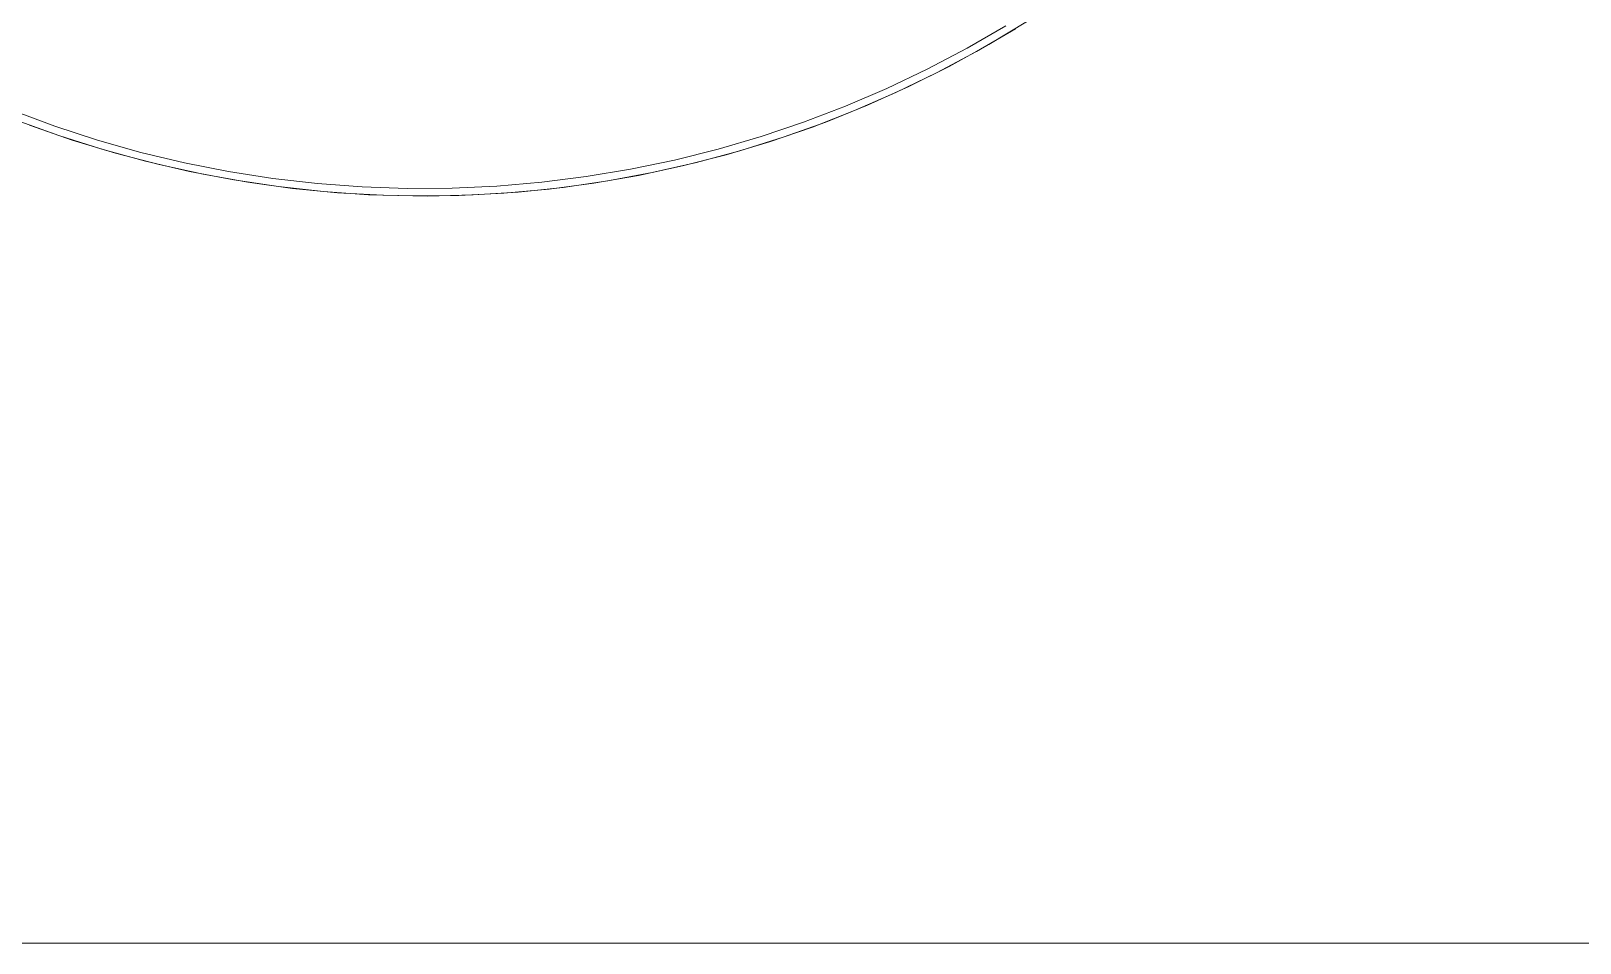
# Model space of a CAD drawing. Header units: millimetres. Extents: x -22227 to 20164, y 15335 to 61747.
# Drawn here: x -7923 to -7510.4, y 60746.9 to 60989.9 of the extents above; entities that cross this region are included whole.
import ezdxf

# ---------------------------------------------------------------- set-up
doc = ezdxf.new("R2010")
doc.units = ezdxf.units.MM
doc.layers.add('M-EQPM', color=7, linetype='Continuous', lineweight=5)

# ---------------------------------------------------------------- blocks, each defined once
blk = doc.blocks.new('DanNong_VRV_1 QUẠT - OD-A-12_1-2147179-MẶT BẰNG BỐ TRÍ THIẾT BỊ')
at = {"layer": 'M-EQPM'}
for p, q in [((-525, -311.78), (655, -311.78)), ((655, -311.78), (-525, -311.78)), ((-508.64, -311.78), (485.5, -311.78)), ((-481.21, -311.78), (585, -311.78)), ((-12.64, -311.78), (-481.21, -311.78)), ((-481.21, -311.78), (-12.64, -311.78)), ((-51.3, -311.78), (-21.16, -311.78)), ((-51.3, -311.78), (-21.16, -311.78)), ((-51.3, -311.78), (-21.16, -311.78)), ((-51.3, -311.78), (-21.16, -311.78)), ((6.91, -311.78), (616.87, -311.78)), ((6.91, -311.78), (616.87, -311.78)), ((136.91, -311.78), (616.87, -311.78)), ((136.91, -311.78), (616.87, -311.78)), ((136.91, -311.78), (616.87, -311.78)), ((136.91, -311.78), (616.87, -311.78)), ((136.91, -311.78), (616.87, -311.78)), ((136.91, -311.78), (616.87, -311.78)), ((136.91, -311.78), (616.87, -311.78)), ((136.91, -311.78), (616.87, -311.78)), ((136.91, -311.78), (616.87, -311.78)), ((253.22, -311.78), (456.78, -311.78)), ((253.22, -311.78), (270, -311.78)), ((440, -311.78), (270, -311.78))]:
    blk.add_line(p, q, dxfattribs=at)
at = {"layer": 'M-EQPM', "flags": 128}
for points in [[(-52.46, -93.88), (-41.1, -97.86), (-29.58, -101.37), (-17.94, -104.42), (-6.18, -107), (5.68, -109.11), (17.6, -110.75), (29.59, -111.9), (41.61, -112.58), (53.65, -112.78), (65.68, -112.49), (77.7, -111.72), (89.67, -110.47), (101.59, -108.75), (113.42, -106.55), (125.16, -103.88), (136.78, -100.74), (148.27, -97.13), (159.61, -93.08), (170.77, -88.57), (181.74, -83.62), (192.51, -78.23), (203.05, -72.42), (213.36, -66.19)], [(-52.46, -93.88), (-41.1, -97.86), (-29.58, -101.37), (-17.94, -104.42), (-6.18, -107), (5.68, -109.11), (17.6, -110.75), (29.59, -111.9), (41.61, -112.58), (53.65, -112.78), (65.68, -112.49), (77.7, -111.72), (89.67, -110.47), (101.59, -108.75), (113.42, -106.55), (125.16, -103.88), (136.78, -100.74), (148.27, -97.13), (159.61, -93.08), (170.77, -88.57), (181.74, -83.62), (192.51, -78.23), (203.05, -72.42), (213.36, -66.19)], [(207.61, -67.4), (197.26, -73.4), (186.68, -78.98), (175.89, -84.13), (164.9, -88.85), (153.73, -93.12), (142.4, -96.94), (130.93, -100.31), (119.32, -103.21), (107.62, -105.65), (95.82, -107.62), (83.96, -109.12), (72.04, -110.14), (60.09, -110.68), (48.13, -110.75), (36.18, -110.33), (24.26, -109.44), (12.38, -108.07), (0.56, -106.23), (-11.17, -103.92), (-22.81, -101.14), (-34.32, -97.9), (-45.69, -94.2), (-56.9, -90.04)], [(207.61, -67.4), (197.26, -73.4), (186.68, -78.98), (175.89, -84.13), (164.9, -88.85), (153.73, -93.12), (142.4, -96.94), (130.93, -100.31), (119.32, -103.21), (107.62, -105.65), (95.82, -107.62), (83.96, -109.12), (72.04, -110.14), (60.09, -110.68), (48.13, -110.75), (36.18, -110.33), (24.26, -109.44), (12.38, -108.07), (0.56, -106.23), (-11.17, -103.92), (-22.81, -101.14), (-34.32, -97.9), (-45.69, -94.2), (-56.9, -90.04)], [(-56.01, -92.54), (-44.69, -96.65), (-33.22, -100.31), (-21.61, -103.51), (-9.89, -106.24), (1.94, -108.5), (13.84, -110.28), (25.81, -111.59), (37.82, -112.42), (49.86, -112.77), (61.89, -112.63), (73.92, -112.01), (85.91, -110.92), (97.84, -109.34), (109.71, -107.29), (121.48, -104.77), (133.14, -101.77), (144.67, -98.32), (156.06, -94.4), (167.27, -90.04), (178.31, -85.22), (189.14, -79.97), (199.76, -74.3), (210.14, -68.2)], [(207.61, -67.4), (197.26, -73.4), (186.68, -78.98), (175.89, -84.13), (164.9, -88.85), (153.73, -93.12), (142.4, -96.94), (130.93, -100.31), (119.32, -103.21), (107.62, -105.65), (95.82, -107.62), (83.96, -109.12), (72.04, -110.14), (60.09, -110.68), (48.13, -110.75), (36.18, -110.33), (24.26, -109.44), (12.38, -108.07), (0.56, -106.23), (-11.17, -103.92), (-22.81, -101.14), (-34.32, -97.9), (-45.69, -94.2), (-56.9, -90.04)]]:
    blk.add_lwpolyline(points, dxfattribs=at)
blk = doc.blocks.new('DanNong_VRV_1 QUẠT - OD-A-12_1-V166-MẶT BẰNG BỐ TRÍ THIẾT BỊ')
at = {"layer": 'M-EQPM'}
for p, q in [((-525, -311.78), (655, -311.78)), ((655, -311.78), (-525, -311.78)), ((-508.64, -311.78), (485.5, -311.78)), ((-481.21, -311.78), (585, -311.78)), ((-12.64, -311.78), (-481.21, -311.78)), ((-481.21, -311.78), (-12.64, -311.78)), ((-51.3, -311.78), (-21.16, -311.78)), ((-51.3, -311.78), (-21.16, -311.78)), ((-51.3, -311.78), (-21.16, -311.78)), ((-51.3, -311.78), (-21.16, -311.78)), ((6.91, -311.78), (616.87, -311.78)), ((6.91, -311.78), (616.87, -311.78)), ((136.91, -311.78), (616.87, -311.78)), ((136.91, -311.78), (616.87, -311.78)), ((136.91, -311.78), (616.87, -311.78)), ((136.91, -311.78), (616.87, -311.78)), ((136.91, -311.78), (616.87, -311.78)), ((136.91, -311.78), (616.87, -311.78)), ((136.91, -311.78), (616.87, -311.78)), ((136.91, -311.78), (616.87, -311.78)), ((136.91, -311.78), (616.87, -311.78)), ((253.22, -311.78), (456.78, -311.78)), ((253.22, -311.78), (270, -311.78)), ((440, -311.78), (270, -311.78))]:
    blk.add_line(p, q, dxfattribs=at)
at = {"layer": 'M-EQPM', "flags": 128}
for points in [[(-52.46, -93.88), (-41.1, -97.86), (-29.58, -101.37), (-17.94, -104.42), (-6.18, -107), (5.68, -109.11), (17.6, -110.75), (29.59, -111.9), (41.61, -112.58), (53.65, -112.78), (65.68, -112.49), (77.7, -111.72), (89.67, -110.47), (101.59, -108.75), (113.42, -106.55), (125.16, -103.88), (136.78, -100.74), (148.27, -97.13), (159.61, -93.08), (170.77, -88.57), (181.74, -83.62), (192.51, -78.23), (203.05, -72.42), (213.36, -66.19)], [(-52.46, -93.88), (-41.1, -97.86), (-29.58, -101.37), (-17.94, -104.42), (-6.18, -107), (5.68, -109.11), (17.6, -110.75), (29.59, -111.9), (41.61, -112.58), (53.65, -112.78), (65.68, -112.49), (77.7, -111.72), (89.67, -110.47), (101.59, -108.75), (113.42, -106.55), (125.16, -103.88), (136.78, -100.74), (148.27, -97.13), (159.61, -93.08), (170.77, -88.57), (181.74, -83.62), (192.51, -78.23), (203.05, -72.42), (213.36, -66.19)], [(207.61, -67.4), (197.26, -73.4), (186.68, -78.98), (175.89, -84.13), (164.9, -88.85), (153.73, -93.12), (142.4, -96.94), (130.93, -100.31), (119.32, -103.21), (107.62, -105.65), (95.82, -107.62), (83.96, -109.12), (72.04, -110.14), (60.09, -110.68), (48.13, -110.75), (36.18, -110.33), (24.26, -109.44), (12.38, -108.07), (0.56, -106.23), (-11.17, -103.92), (-22.81, -101.14), (-34.32, -97.9), (-45.69, -94.2), (-56.9, -90.04)], [(207.61, -67.4), (197.26, -73.4), (186.68, -78.98), (175.89, -84.13), (164.9, -88.85), (153.73, -93.12), (142.4, -96.94), (130.93, -100.31), (119.32, -103.21), (107.62, -105.65), (95.82, -107.62), (83.96, -109.12), (72.04, -110.14), (60.09, -110.68), (48.13, -110.75), (36.18, -110.33), (24.26, -109.44), (12.38, -108.07), (0.56, -106.23), (-11.17, -103.92), (-22.81, -101.14), (-34.32, -97.9), (-45.69, -94.2), (-56.9, -90.04)], [(-56.01, -92.54), (-44.69, -96.65), (-33.22, -100.31), (-21.61, -103.51), (-9.89, -106.24), (1.94, -108.5), (13.84, -110.28), (25.81, -111.59), (37.82, -112.42), (49.86, -112.77), (61.89, -112.63), (73.92, -112.01), (85.91, -110.92), (97.84, -109.34), (109.71, -107.29), (121.48, -104.77), (133.14, -101.77), (144.67, -98.32), (156.06, -94.4), (167.27, -90.04), (178.31, -85.22), (189.14, -79.97), (199.76, -74.3), (210.14, -68.2)], [(207.61, -67.4), (197.26, -73.4), (186.68, -78.98), (175.89, -84.13), (164.9, -88.85), (153.73, -93.12), (142.4, -96.94), (130.93, -100.31), (119.32, -103.21), (107.62, -105.65), (95.82, -107.62), (83.96, -109.12), (72.04, -110.14), (60.09, -110.68), (48.13, -110.75), (36.18, -110.33), (24.26, -109.44), (12.38, -108.07), (0.56, -106.23), (-11.17, -103.92), (-22.81, -101.14), (-34.32, -97.9), (-45.69, -94.2), (-56.9, -90.04)]]:
    blk.add_lwpolyline(points, dxfattribs=at)
blk = doc.blocks.new('DanNong_VRV_1 QUẠT - OD-A-12_1-V175-MẶT BẰNG BỐ TRÍ THIẾT BỊ')
at = {"layer": 'M-EQPM'}
for p, q in [((-525, -311.78), (655, -311.78)), ((655, -311.78), (-525, -311.78)), ((-525, -311.78), (655, -311.78)), ((655, -311.78), (-525, -311.78)), ((-508.64, -311.78), (485.5, -311.78)), ((-508.64, -311.78), (485.5, -311.78)), ((-481.21, -311.78), (585, -311.78)), ((-12.64, -311.78), (-481.21, -311.78)), ((-481.21, -311.78), (-12.64, -311.78)), ((-481.21, -311.78), (585, -311.78)), ((-12.64, -311.78), (-481.21, -311.78)), ((-481.21, -311.78), (-12.64, -311.78)), ((-51.3, -311.78), (-21.16, -311.78)), ((-51.3, -311.78), (-21.16, -311.78)), ((-51.3, -311.78), (-21.16, -311.78)), ((-51.3, -311.78), (-21.16, -311.78)), ((-51.3, -311.78), (-21.16, -311.78)), ((-51.3, -311.78), (-21.16, -311.78)), ((-51.3, -311.78), (-21.16, -311.78)), ((-51.3, -311.78), (-21.16, -311.78)), ((6.91, -311.78), (616.87, -311.78)), ((6.91, -311.78), (616.87, -311.78)), ((6.91, -311.78), (616.87, -311.78)), ((6.91, -311.78), (616.87, -311.78)), ((136.91, -311.78), (616.87, -311.78)), ((136.91, -311.78), (616.87, -311.78)), ((136.91, -311.78), (616.87, -311.78)), ((136.91, -311.78), (616.87, -311.78)), ((136.91, -311.78), (616.87, -311.78)), ((136.91, -311.78), (616.87, -311.78)), ((136.91, -311.78), (616.87, -311.78)), ((136.91, -311.78), (616.87, -311.78)), ((136.91, -311.78), (616.87, -311.78)), ((136.91, -311.78), (616.87, -311.78)), ((136.91, -311.78), (616.87, -311.78)), ((136.91, -311.78), (616.87, -311.78)), ((136.91, -311.78), (616.87, -311.78)), ((136.91, -311.78), (616.87, -311.78)), ((136.91, -311.78), (616.87, -311.78)), ((136.91, -311.78), (616.87, -311.78)), ((136.91, -311.78), (616.87, -311.78)), ((136.91, -311.78), (616.87, -311.78)), ((253.22, -311.78), (456.78, -311.78)), ((253.22, -311.78), (270, -311.78)), ((253.22, -311.78), (456.78, -311.78)), ((253.22, -311.78), (270, -311.78)), ((440, -311.78), (270, -311.78)), ((440, -311.78), (270, -311.78))]:
    blk.add_line(p, q, dxfattribs=at)
at = {"layer": 'M-EQPM', "flags": 128}
for points in [[(-52.46, -93.88), (-41.1, -97.86), (-29.58, -101.37), (-17.94, -104.42), (-6.18, -107), (5.68, -109.11), (17.6, -110.75), (29.59, -111.9), (41.61, -112.58), (53.65, -112.78), (65.68, -112.49), (77.7, -111.72), (89.67, -110.47), (101.59, -108.75), (113.42, -106.55), (125.16, -103.88), (136.78, -100.74), (148.27, -97.13), (159.61, -93.08), (170.77, -88.57), (181.74, -83.62), (192.51, -78.23), (203.05, -72.42), (213.36, -66.19)], [(-52.46, -93.88), (-41.1, -97.86), (-29.58, -101.37), (-17.94, -104.42), (-6.18, -107), (5.68, -109.11), (17.6, -110.75), (29.59, -111.9), (41.61, -112.58), (53.65, -112.78), (65.68, -112.49), (77.7, -111.72), (89.67, -110.47), (101.59, -108.75), (113.42, -106.55), (125.16, -103.88), (136.78, -100.74), (148.27, -97.13), (159.61, -93.08), (170.77, -88.57), (181.74, -83.62), (192.51, -78.23), (203.05, -72.42), (213.36, -66.19)], [(-52.46, -93.88), (-41.1, -97.86), (-29.58, -101.37), (-17.94, -104.42), (-6.18, -107), (5.68, -109.11), (17.6, -110.75), (29.59, -111.9), (41.61, -112.58), (53.65, -112.78), (65.68, -112.49), (77.7, -111.72), (89.67, -110.47), (101.59, -108.75), (113.42, -106.55), (125.16, -103.88), (136.78, -100.74), (148.27, -97.13), (159.61, -93.08), (170.77, -88.57), (181.74, -83.62), (192.51, -78.23), (203.05, -72.42), (213.36, -66.19)], [(-52.46, -93.88), (-41.1, -97.86), (-29.58, -101.37), (-17.94, -104.42), (-6.18, -107), (5.68, -109.11), (17.6, -110.75), (29.59, -111.9), (41.61, -112.58), (53.65, -112.78), (65.68, -112.49), (77.7, -111.72), (89.67, -110.47), (101.59, -108.75), (113.42, -106.55), (125.16, -103.88), (136.78, -100.74), (148.27, -97.13), (159.61, -93.08), (170.77, -88.57), (181.74, -83.62), (192.51, -78.23), (203.05, -72.42), (213.36, -66.19)], [(207.61, -67.4), (197.26, -73.4), (186.68, -78.98), (175.89, -84.13), (164.9, -88.85), (153.73, -93.12), (142.4, -96.94), (130.93, -100.31), (119.32, -103.21), (107.62, -105.65), (95.82, -107.62), (83.96, -109.12), (72.04, -110.14), (60.09, -110.68), (48.13, -110.75), (36.18, -110.33), (24.26, -109.44), (12.38, -108.07), (0.56, -106.23), (-11.17, -103.92), (-22.81, -101.14), (-34.32, -97.9), (-45.69, -94.2), (-56.9, -90.04)], [(207.61, -67.4), (197.26, -73.4), (186.68, -78.98), (175.89, -84.13), (164.9, -88.85), (153.73, -93.12), (142.4, -96.94), (130.93, -100.31), (119.32, -103.21), (107.62, -105.65), (95.82, -107.62), (83.96, -109.12), (72.04, -110.14), (60.09, -110.68), (48.13, -110.75), (36.18, -110.33), (24.26, -109.44), (12.38, -108.07), (0.56, -106.23), (-11.17, -103.92), (-22.81, -101.14), (-34.32, -97.9), (-45.69, -94.2), (-56.9, -90.04)], [(207.61, -67.4), (197.26, -73.4), (186.68, -78.98), (175.89, -84.13), (164.9, -88.85), (153.73, -93.12), (142.4, -96.94), (130.93, -100.31), (119.32, -103.21), (107.62, -105.65), (95.82, -107.62), (83.96, -109.12), (72.04, -110.14), (60.09, -110.68), (48.13, -110.75), (36.18, -110.33), (24.26, -109.44), (12.38, -108.07), (0.56, -106.23), (-11.17, -103.92), (-22.81, -101.14), (-34.32, -97.9), (-45.69, -94.2), (-56.9, -90.04)], [(207.61, -67.4), (197.26, -73.4), (186.68, -78.98), (175.89, -84.13), (164.9, -88.85), (153.73, -93.12), (142.4, -96.94), (130.93, -100.31), (119.32, -103.21), (107.62, -105.65), (95.82, -107.62), (83.96, -109.12), (72.04, -110.14), (60.09, -110.68), (48.13, -110.75), (36.18, -110.33), (24.26, -109.44), (12.38, -108.07), (0.56, -106.23), (-11.17, -103.92), (-22.81, -101.14), (-34.32, -97.9), (-45.69, -94.2), (-56.9, -90.04)], [(-56.01, -92.54), (-44.69, -96.65), (-33.22, -100.31), (-21.61, -103.51), (-9.89, -106.24), (1.94, -108.5), (13.84, -110.28), (25.81, -111.59), (37.82, -112.42), (49.86, -112.77), (61.89, -112.63), (73.92, -112.01), (85.91, -110.92), (97.84, -109.34), (109.71, -107.29), (121.48, -104.77), (133.14, -101.77), (144.67, -98.32), (156.06, -94.4), (167.27, -90.04), (178.31, -85.22), (189.14, -79.97), (199.76, -74.3), (210.14, -68.2)], [(-56.01, -92.54), (-44.69, -96.65), (-33.22, -100.31), (-21.61, -103.51), (-9.89, -106.24), (1.94, -108.5), (13.84, -110.28), (25.81, -111.59), (37.82, -112.42), (49.86, -112.77), (61.89, -112.63), (73.92, -112.01), (85.91, -110.92), (97.84, -109.34), (109.71, -107.29), (121.48, -104.77), (133.14, -101.77), (144.67, -98.32), (156.06, -94.4), (167.27, -90.04), (178.31, -85.22), (189.14, -79.97), (199.76, -74.3), (210.14, -68.2)], [(207.61, -67.4), (197.26, -73.4), (186.68, -78.98), (175.89, -84.13), (164.9, -88.85), (153.73, -93.12), (142.4, -96.94), (130.93, -100.31), (119.32, -103.21), (107.62, -105.65), (95.82, -107.62), (83.96, -109.12), (72.04, -110.14), (60.09, -110.68), (48.13, -110.75), (36.18, -110.33), (24.26, -109.44), (12.38, -108.07), (0.56, -106.23), (-11.17, -103.92), (-22.81, -101.14), (-34.32, -97.9), (-45.69, -94.2), (-56.9, -90.04)], [(207.61, -67.4), (197.26, -73.4), (186.68, -78.98), (175.89, -84.13), (164.9, -88.85), (153.73, -93.12), (142.4, -96.94), (130.93, -100.31), (119.32, -103.21), (107.62, -105.65), (95.82, -107.62), (83.96, -109.12), (72.04, -110.14), (60.09, -110.68), (48.13, -110.75), (36.18, -110.33), (24.26, -109.44), (12.38, -108.07), (0.56, -106.23), (-11.17, -103.92), (-22.81, -101.14), (-34.32, -97.9), (-45.69, -94.2), (-56.9, -90.04)]]:
    blk.add_lwpolyline(points, dxfattribs=at)
blk = doc.blocks.new('DanNong_VRV_1 QUẠT - OD-A-12_1-V180-MẶT BẰNG BỐ TRÍ THIẾT BỊ')
at = {"layer": 'M-EQPM'}
for p, q in [((-525, -311.78), (655, -311.78)), ((655, -311.78), (-525, -311.78)), ((-525, -311.78), (655, -311.78)), ((655, -311.78), (-525, -311.78)), ((-508.64, -311.78), (485.5, -311.78)), ((-508.64, -311.78), (485.5, -311.78)), ((-481.21, -311.78), (585, -311.78)), ((-12.64, -311.78), (-481.21, -311.78)), ((-481.21, -311.78), (-12.64, -311.78)), ((-481.21, -311.78), (585, -311.78)), ((-12.64, -311.78), (-481.21, -311.78)), ((-481.21, -311.78), (-12.64, -311.78)), ((-51.3, -311.78), (-21.16, -311.78)), ((-51.3, -311.78), (-21.16, -311.78)), ((-51.3, -311.78), (-21.16, -311.78)), ((-51.3, -311.78), (-21.16, -311.78)), ((-51.3, -311.78), (-21.16, -311.78)), ((-51.3, -311.78), (-21.16, -311.78)), ((-51.3, -311.78), (-21.16, -311.78)), ((-51.3, -311.78), (-21.16, -311.78)), ((6.91, -311.78), (616.87, -311.78)), ((6.91, -311.78), (616.87, -311.78)), ((6.91, -311.78), (616.87, -311.78)), ((6.91, -311.78), (616.87, -311.78)), ((136.91, -311.78), (616.87, -311.78)), ((136.91, -311.78), (616.87, -311.78)), ((136.91, -311.78), (616.87, -311.78)), ((136.91, -311.78), (616.87, -311.78)), ((136.91, -311.78), (616.87, -311.78)), ((136.91, -311.78), (616.87, -311.78)), ((136.91, -311.78), (616.87, -311.78)), ((136.91, -311.78), (616.87, -311.78)), ((136.91, -311.78), (616.87, -311.78)), ((136.91, -311.78), (616.87, -311.78)), ((136.91, -311.78), (616.87, -311.78)), ((136.91, -311.78), (616.87, -311.78)), ((136.91, -311.78), (616.87, -311.78)), ((136.91, -311.78), (616.87, -311.78)), ((136.91, -311.78), (616.87, -311.78)), ((136.91, -311.78), (616.87, -311.78)), ((136.91, -311.78), (616.87, -311.78)), ((136.91, -311.78), (616.87, -311.78)), ((253.22, -311.78), (456.78, -311.78)), ((253.22, -311.78), (270, -311.78)), ((253.22, -311.78), (456.78, -311.78)), ((253.22, -311.78), (270, -311.78)), ((440, -311.78), (270, -311.78)), ((440, -311.78), (270, -311.78))]:
    blk.add_line(p, q, dxfattribs=at)
at = {"layer": 'M-EQPM', "flags": 128}
for points in [[(-52.46, -93.88), (-41.1, -97.86), (-29.58, -101.37), (-17.94, -104.42), (-6.18, -107), (5.68, -109.11), (17.6, -110.75), (29.59, -111.9), (41.61, -112.58), (53.65, -112.78), (65.68, -112.49), (77.7, -111.72), (89.67, -110.47), (101.59, -108.75), (113.42, -106.55), (125.16, -103.88), (136.78, -100.74), (148.27, -97.13), (159.61, -93.08), (170.77, -88.57), (181.74, -83.62), (192.51, -78.23), (203.05, -72.42), (213.36, -66.19)], [(-52.46, -93.88), (-41.1, -97.86), (-29.58, -101.37), (-17.94, -104.42), (-6.18, -107), (5.68, -109.11), (17.6, -110.75), (29.59, -111.9), (41.61, -112.58), (53.65, -112.78), (65.68, -112.49), (77.7, -111.72), (89.67, -110.47), (101.59, -108.75), (113.42, -106.55), (125.16, -103.88), (136.78, -100.74), (148.27, -97.13), (159.61, -93.08), (170.77, -88.57), (181.74, -83.62), (192.51, -78.23), (203.05, -72.42), (213.36, -66.19)], [(-52.46, -93.88), (-41.1, -97.86), (-29.58, -101.37), (-17.94, -104.42), (-6.18, -107), (5.68, -109.11), (17.6, -110.75), (29.59, -111.9), (41.61, -112.58), (53.65, -112.78), (65.68, -112.49), (77.7, -111.72), (89.67, -110.47), (101.59, -108.75), (113.42, -106.55), (125.16, -103.88), (136.78, -100.74), (148.27, -97.13), (159.61, -93.08), (170.77, -88.57), (181.74, -83.62), (192.51, -78.23), (203.05, -72.42), (213.36, -66.19)], [(-52.46, -93.88), (-41.1, -97.86), (-29.58, -101.37), (-17.94, -104.42), (-6.18, -107), (5.68, -109.11), (17.6, -110.75), (29.59, -111.9), (41.61, -112.58), (53.65, -112.78), (65.68, -112.49), (77.7, -111.72), (89.67, -110.47), (101.59, -108.75), (113.42, -106.55), (125.16, -103.88), (136.78, -100.74), (148.27, -97.13), (159.61, -93.08), (170.77, -88.57), (181.74, -83.62), (192.51, -78.23), (203.05, -72.42), (213.36, -66.19)], [(207.61, -67.4), (197.26, -73.4), (186.68, -78.98), (175.89, -84.13), (164.9, -88.85), (153.73, -93.12), (142.4, -96.94), (130.93, -100.31), (119.32, -103.21), (107.62, -105.65), (95.82, -107.62), (83.96, -109.12), (72.04, -110.14), (60.09, -110.68), (48.13, -110.75), (36.18, -110.33), (24.26, -109.44), (12.38, -108.07), (0.56, -106.23), (-11.17, -103.92), (-22.81, -101.14), (-34.32, -97.9), (-45.69, -94.2), (-56.9, -90.04)], [(207.61, -67.4), (197.26, -73.4), (186.68, -78.98), (175.89, -84.13), (164.9, -88.85), (153.73, -93.12), (142.4, -96.94), (130.93, -100.31), (119.32, -103.21), (107.62, -105.65), (95.82, -107.62), (83.96, -109.12), (72.04, -110.14), (60.09, -110.68), (48.13, -110.75), (36.18, -110.33), (24.26, -109.44), (12.38, -108.07), (0.56, -106.23), (-11.17, -103.92), (-22.81, -101.14), (-34.32, -97.9), (-45.69, -94.2), (-56.9, -90.04)], [(207.61, -67.4), (197.26, -73.4), (186.68, -78.98), (175.89, -84.13), (164.9, -88.85), (153.73, -93.12), (142.4, -96.94), (130.93, -100.31), (119.32, -103.21), (107.62, -105.65), (95.82, -107.62), (83.96, -109.12), (72.04, -110.14), (60.09, -110.68), (48.13, -110.75), (36.18, -110.33), (24.26, -109.44), (12.38, -108.07), (0.56, -106.23), (-11.17, -103.92), (-22.81, -101.14), (-34.32, -97.9), (-45.69, -94.2), (-56.9, -90.04)], [(207.61, -67.4), (197.26, -73.4), (186.68, -78.98), (175.89, -84.13), (164.9, -88.85), (153.73, -93.12), (142.4, -96.94), (130.93, -100.31), (119.32, -103.21), (107.62, -105.65), (95.82, -107.62), (83.96, -109.12), (72.04, -110.14), (60.09, -110.68), (48.13, -110.75), (36.18, -110.33), (24.26, -109.44), (12.38, -108.07), (0.56, -106.23), (-11.17, -103.92), (-22.81, -101.14), (-34.32, -97.9), (-45.69, -94.2), (-56.9, -90.04)], [(-56.01, -92.54), (-44.69, -96.65), (-33.22, -100.31), (-21.61, -103.51), (-9.89, -106.24), (1.94, -108.5), (13.84, -110.28), (25.81, -111.59), (37.82, -112.42), (49.86, -112.77), (61.89, -112.63), (73.92, -112.01), (85.91, -110.92), (97.84, -109.34), (109.71, -107.29), (121.48, -104.77), (133.14, -101.77), (144.67, -98.32), (156.06, -94.4), (167.27, -90.04), (178.31, -85.22), (189.14, -79.97), (199.76, -74.3), (210.14, -68.2)], [(-56.01, -92.54), (-44.69, -96.65), (-33.22, -100.31), (-21.61, -103.51), (-9.89, -106.24), (1.94, -108.5), (13.84, -110.28), (25.81, -111.59), (37.82, -112.42), (49.86, -112.77), (61.89, -112.63), (73.92, -112.01), (85.91, -110.92), (97.84, -109.34), (109.71, -107.29), (121.48, -104.77), (133.14, -101.77), (144.67, -98.32), (156.06, -94.4), (167.27, -90.04), (178.31, -85.22), (189.14, -79.97), (199.76, -74.3), (210.14, -68.2)], [(207.61, -67.4), (197.26, -73.4), (186.68, -78.98), (175.89, -84.13), (164.9, -88.85), (153.73, -93.12), (142.4, -96.94), (130.93, -100.31), (119.32, -103.21), (107.62, -105.65), (95.82, -107.62), (83.96, -109.12), (72.04, -110.14), (60.09, -110.68), (48.13, -110.75), (36.18, -110.33), (24.26, -109.44), (12.38, -108.07), (0.56, -106.23), (-11.17, -103.92), (-22.81, -101.14), (-34.32, -97.9), (-45.69, -94.2), (-56.9, -90.04)], [(207.61, -67.4), (197.26, -73.4), (186.68, -78.98), (175.89, -84.13), (164.9, -88.85), (153.73, -93.12), (142.4, -96.94), (130.93, -100.31), (119.32, -103.21), (107.62, -105.65), (95.82, -107.62), (83.96, -109.12), (72.04, -110.14), (60.09, -110.68), (48.13, -110.75), (36.18, -110.33), (24.26, -109.44), (12.38, -108.07), (0.56, -106.23), (-11.17, -103.92), (-22.81, -101.14), (-34.32, -97.9), (-45.69, -94.2), (-56.9, -90.04)]]:
    blk.add_lwpolyline(points, dxfattribs=at)
blk = doc.blocks.new('AK-SGS-M3-Hrvt_rvt-1-MẶT BẰNG BỐ TRÍ THIẾT BỊ')
at = {"layer": 'M-EQPM', "lineweight": 9}
for name in ['DanNong_VRV_1 QUẠT - OD-A-12_1-2147179-MẶT BẰNG BỐ TRÍ THIẾT BỊ', 'DanNong_VRV_1 QUẠT - OD-A-12_1-V166-MẶT BẰNG BỐ TRÍ THIẾT BỊ', 'DanNong_VRV_1 QUẠT - OD-A-12_1-V175-MẶT BẰNG BỐ TRÍ THIẾT BỊ', 'DanNong_VRV_1 QUẠT - OD-A-12_1-V180-MẶT BẰNG BỐ TRÍ THIẾT BỊ']:
    blk.add_blockref(name, (-7870.9, 61058.71), dxfattribs=at)

msp = doc.modelspace()

# ---------------------------------------------------------------- block references
at = {"lineweight": 5}
msp.add_blockref('AK-SGS-M3-Hrvt_rvt-1-MẶT BẰNG BỐ TRÍ THIẾT BỊ', (0, 0), dxfattribs=at)

doc.saveas('drawing.dxf')
